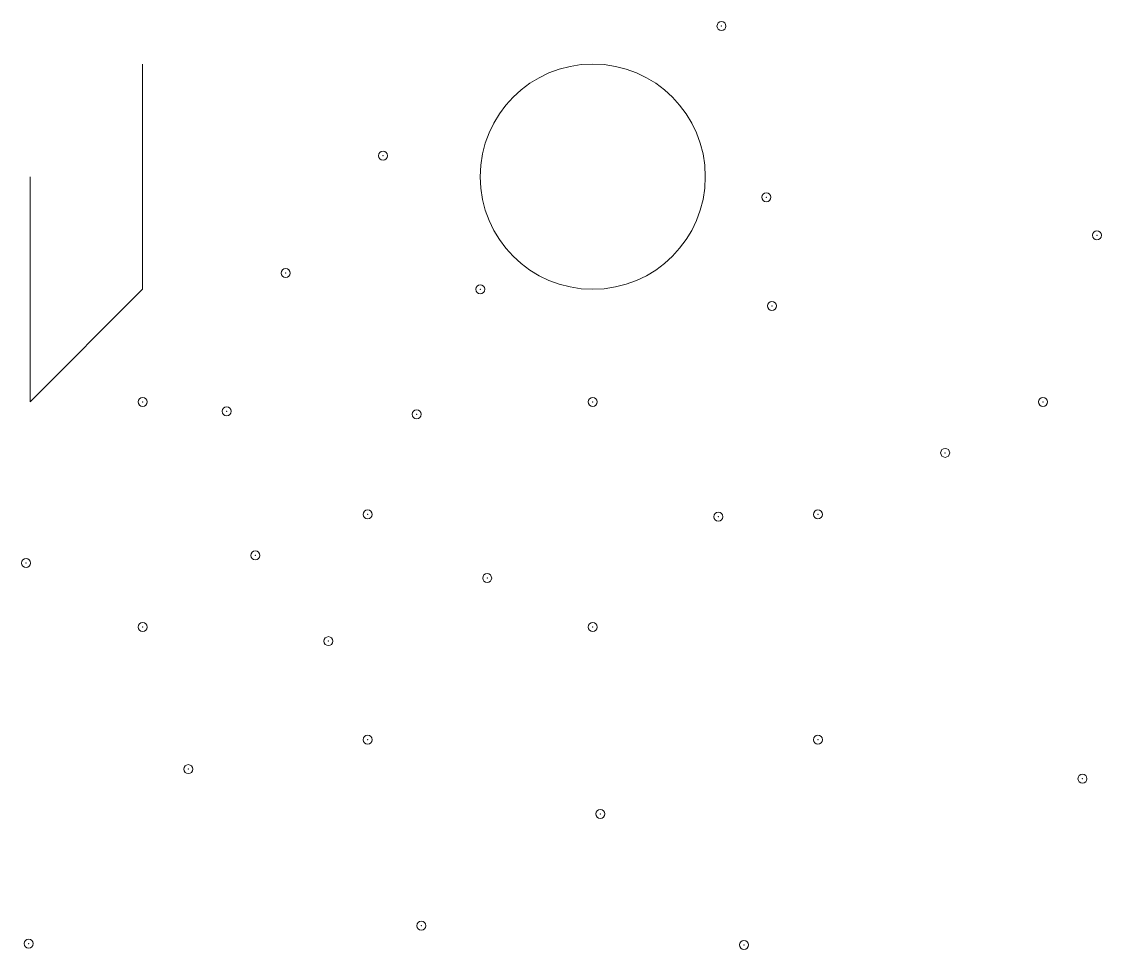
# Model space of a CAD drawing. Units: millimetres on the paper. Extents: x -100.8 to -4.8, y -8.6 to 73.8.
import ezdxf

# ---------------------------------------------------------------- set-up
doc = ezdxf.new("R2010")
doc.units = ezdxf.units.MM
doc.header["$PDMODE"] = 32
doc.header["$PDSIZE"] = 0.8
doc.layers.add('0-1_CAM_LINE', color=7, linetype='Continuous', lineweight=20)

msp = doc.modelspace()

# ---------------------------------------------------------------- linework, layer by layer
at = {"layer": '0-1_CAM_LINE'}
msp.add_line((-90, 70), (-90, 50), dxfattribs=at)
msp.add_lwpolyline([(-100, 60), (-100, 40), (-90, 50)], dxfattribs=at)
msp.add_circle((-50, 60), 10, dxfattribs=at)
for p in [(-38.563, 73.372), (-68.631, 61.863), (-34.579, 58.174), (-5.207, 54.791), (-77.292, 51.433), (-34.086, 48.523), (-82.535, 39.162), (-65.651, 38.897), (-18.689, 35.473), (-38.836, 29.798), (-100.35, 25.689), (-79.978, 26.36), (-59.382, 24.345), (-73.486, 18.749), (-85.94, 7.381), (-6.487, 6.529), (-49.335, 3.408), (-65.226, -6.524), (-100.126, -8.115), (-36.566, -8.226)]:
    msp.add_point(p, dxfattribs=at)
at = {"layer": '0-1_CAM_LINE', "color": 6}
for p in [(-60, 50), (-90, 40), (-50, 40), (-10, 40), (-70, 30), (-30, 30), (-90, 20), (-50, 20), (-70, 10), (-30, 10)]:
    msp.add_point(p, dxfattribs=at)

doc.saveas('drawing.dxf')
